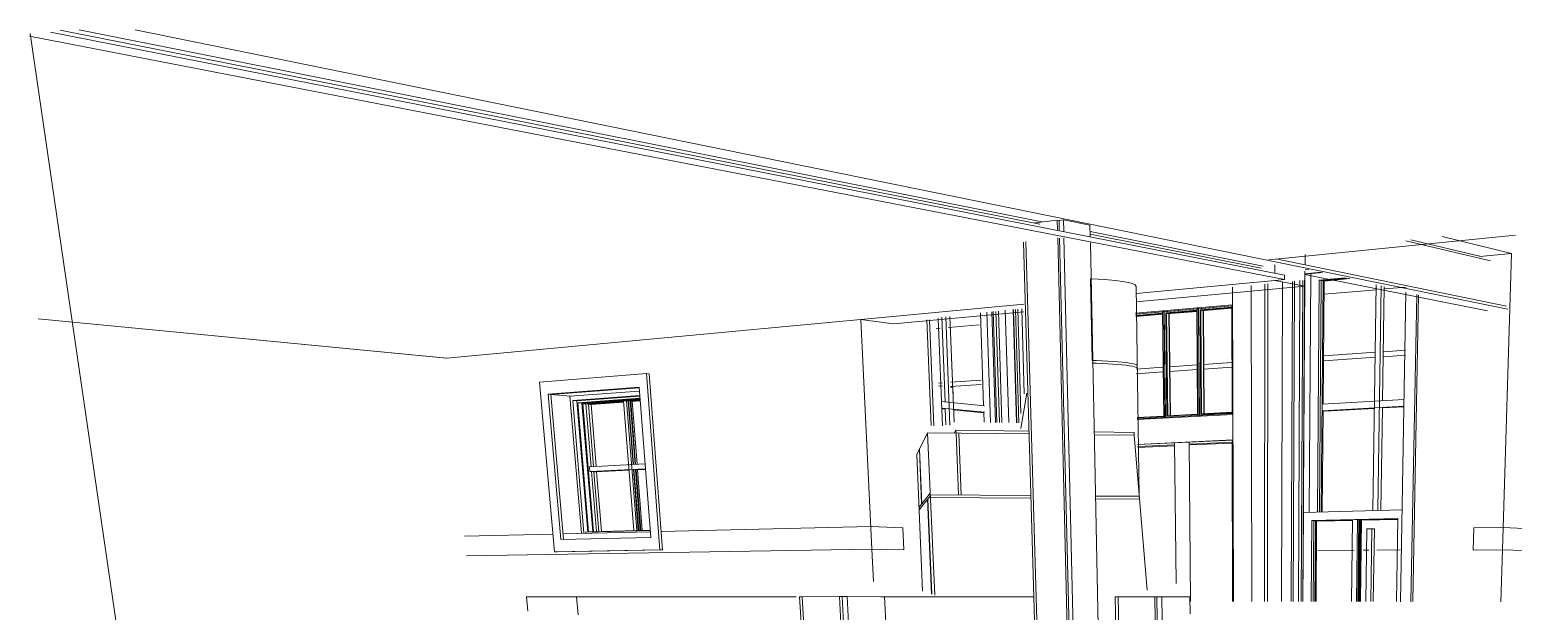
# Model space of a CAD drawing. Header units: inches. Extents: x 490.8 to 498.2, y -67.1 to -6.9.
# Drawn here: x 492.411 to 493.2, y -31.852 to -31.543 of the extents above; entities that cross this region are included whole.
import ezdxf

# ---------------------------------------------------------------- set-up
doc = ezdxf.new("R2010")
doc.units = ezdxf.units.IN
doc.header["$MEASUREMENT"] = 0
for name, color, linetype, lineweight in [('A-CLNG', 13, 'Continuous', 13), ('A-DOOR', 31, 'Continuous', 13), ('A-DOOR-FRAM', 31, 'Continuous', 9), ('A-GLAZ', 151, 'Continuous', 13), ('A-WALL', 113, 'Continuous', 13), ('A-WALL-PATT', 111, 'Continuous', 13), ('C-TOPO', 7, 'Continuous', 9), ('I-WALL', 2, 'Continuous', 13), ('L-SITE-WALL', 31, 'Continuous', 13), ('M-HVAC-CDFF', 50, 'Continuous', 9), ('Q-CASE', 31, 'Continuous', 9), ('Q-SPCQ', 91, 'Continuous', 9), ('S-BEAM', 12, 'Continuous', 9)]:
    doc.layers.add(name, color=color, linetype=linetype, lineweight=lineweight)

# ---------------------------------------------------------------- blocks, each defined once
blk = doc.blocks.new('FP_22-Kitchen_Entry')
at = {"layer": 'A-WALL-PATT', "lineweight": 9}
for p, q in [((-427.83726, -31.79513), (-427.83849, -31.76625)), ((-427.83722, -31.79508), (-427.83845, -31.76618)), ((-427.83576, -31.79323), (-427.83864, -31.79687)), ((-427.8357, -31.79461), (-427.83859, -31.79816)), ((-427.83269, -31.78934), (-427.83576, -31.79323)), ((-427.83576, -31.79323), (-427.83576, -31.79323)), ((-427.83262, -31.79083), (-427.8357, -31.79461)), ((-427.8357, -31.79461), (-427.8357, -31.79461)), ((-427.83197, -31.84309), (-427.83408, -31.79262)), ((-427.83192, -31.84311), (-427.83403, -31.79256))]:
    blk.add_line(p, q, dxfattribs=at)
blk = doc.blocks.new('FP_23-Kitchen_Entry')
at = {"layer": 'A-WALL-PATT', "lineweight": 9}
for p, q in [((-427.81757, -31.79035), (-427.81896, -31.75743)), ((-427.81616, -31.79036), (-427.81755, -31.75745)), ((-427.77935, -31.79063), (-427.83265, -31.79024)), ((-427.77931, -31.7921), (-427.83258, -31.79172)), ((-427.72142, -31.79106), (-427.74487, -31.79089)), ((-427.7213, -31.79252), (-427.74484, -31.79235)), ((-427.77674, -31.88025), (-427.79048, -31.88032)), ((-427.7767, -31.88167), (-427.79044, -31.88174)), ((-427.73418, -31.88005), (-427.74301, -31.88009)), ((-427.73415, -31.88146), (-427.74298, -31.88151))]:
    blk.add_line(p, q, dxfattribs=at)
blk = doc.blocks.new('FP_28-Kitchen_Entry')
at = {"layer": 'M-HVAC-CDFF'}
for p, q in [((-427.72317, -31.67936), (-427.72147, -31.79151)), ((-427.7267, -31.72026), (-427.72847, -31.72001)), ((-427.72668, -31.72168), (-427.72845, -31.72143)), ((-427.72523, -31.72054), (-427.7267, -31.72026)), ((-427.72521, -31.72195), (-427.72668, -31.72168)), ((-427.72406, -31.72082), (-427.72523, -31.72054)), ((-427.72404, -31.72223), (-427.72521, -31.72195)), ((-427.72315, -31.72113), (-427.72406, -31.72082)), ((-427.72406, -31.72082), (-427.72406, -31.72082)), ((-427.72313, -31.72254), (-427.72404, -31.72223)), ((-427.72404, -31.72223), (-427.72404, -31.72223)), ((-427.72263, -31.72145), (-427.72315, -31.72113)), ((-427.72261, -31.72285), (-427.72313, -31.72254))]:
    blk.add_line(p, q, dxfattribs=at)
blk = doc.blocks.new('FP_29-Kitchen_Entry')
at = {"layer": 'M-HVAC-CDFF'}
for p, q in [((-427.74648, -31.71887), (-427.74738, -31.67544)), ((-427.74431, -31.71892), (-427.74654, -31.71887)), ((-427.74428, -31.72036), (-427.74651, -31.72031)), ((-427.74124, -31.71903), (-427.74431, -31.71892)), ((-427.74121, -31.72046), (-427.74428, -31.72036)), ((-427.7383, -31.71917), (-427.74124, -31.71903)), ((-427.73827, -31.7206), (-427.74121, -31.72046)), ((-427.73551, -31.71934), (-427.7383, -31.71917)), ((-427.73549, -31.72077), (-427.73827, -31.7206)), ((-427.73293, -31.71954), (-427.73551, -31.71934)), ((-427.7329, -31.72096), (-427.73549, -31.72077)), ((-427.73057, -31.71976), (-427.73293, -31.71954)), ((-427.73054, -31.72118), (-427.7329, -31.72096)), ((-427.72847, -31.72001), (-427.73057, -31.71976)), ((-427.72845, -31.72143), (-427.73054, -31.72118))]:
    blk.add_line(p, q, dxfattribs=at)

msp = doc.modelspace()

# ---------------------------------------------------------------- linework, layer by layer
at = {"layer": 'A-CLNG'}
for p, q in [((493.07833, -31.67589), (492.4108, -31.54646)), ((492.42181, -31.54433), (493.07834, -31.67345)), ((493.06997, -31.66533), (493.20121, -31.65219)), ((493.07321, -31.67637), (493.07833, -31.67589)), ((493.07834, -31.67345), (493.07833, -31.67589)), ((492.4154, -31.69667), (492.63274, -31.71766)), ((492.63274, -31.71766), (492.85285, -31.69703))]:
    msp.add_line(p, q, dxfattribs=at)
at = {"layer": 'A-DOOR', "lineweight": 9}
for p, q in [((493.0506, -31.67986), (493.05116, -31.84693)), ((493.05063, -31.68921), (493.0506, -31.67986)), ((492.9991, -31.69373), (493.05063, -31.68921)), ((493.05083, -31.74752), (492.99997, -31.75031)), ((493.05087, -31.76111), (493.05083, -31.74752)), ((493.00017, -31.7635), (493.05087, -31.76111)), ((493.05087, -31.76113), (493.00017, -31.76352)), ((493.0198, -31.76375), (493.00018, -31.76466)), ((493.00019, -31.76507), (493.01981, -31.76416)), ((493.01979, -31.7626), (493.02059, -31.83741)), ((493.02828, -31.8469), (493.02753, -31.76223)), ((493.05043, -31.76233), (493.02789, -31.76337)), ((493.02821, -31.76377), (493.05037, -31.76275)), ((493.05066, -31.84692), (493.05037, -31.76264)), ((493.05072, -31.84692), (493.05043, -31.76221)), ((493.05087, -31.76137), (493.05057, -31.76184))]:
    msp.add_line(p, q, dxfattribs=at)
at = {"layer": 'A-DOOR'}
for p, q in [((493.05063, -31.68974), (492.99911, -31.69424)), ((492.99911, -31.69427), (493.01352, -31.69301)), ((492.99912, -31.69492), (493.01342, -31.69368)), ((492.99912, -31.69526), (493.01342, -31.69402)), ((493.01407, -31.7491), (493.0134, -31.69299)), ((493.01351, -31.6925), (493.01421, -31.69244)), ((493.01352, -31.69298), (493.01351, -31.6925)), ((493.0142, -31.74953), (493.01352, -31.693)), ((493.01421, -31.69244), (493.01421, -31.69292)), ((493.01422, -31.69294), (493.01488, -31.74949)), ((493.01433, -31.69294), (493.03178, -31.69141)), ((493.01499, -31.74905), (493.01433, -31.69291)), ((493.01513, -31.69353), (493.03166, -31.69209)), ((493.01576, -31.74853), (493.01513, -31.69353)), ((493.01554, -31.69383), (493.03166, -31.69243)), ((493.01554, -31.69415), (493.03166, -31.69275)), ((493.01617, -31.74826), (493.01554, -31.69383)), ((493.01742, -31.74816), (493.01681, -31.69369)), ((493.01694, -31.69406), (493.01755, -31.74815)), ((493.017, -31.69406), (493.01761, -31.74815)), ((493.03209, -31.74811), (493.03165, -31.69139)), ((493.03177, -31.6909), (493.03248, -31.69084)), ((493.03222, -31.74854), (493.03177, -31.6909)), ((493.03248, -31.69084), (493.03292, -31.7485)), ((493.0326, -31.69134), (493.05042, -31.68978)), ((493.03303, -31.74805), (493.0326, -31.69131)), ((493.0334, -31.69194), (493.05029, -31.69047)), ((493.03381, -31.74753), (493.0334, -31.69194)), ((493.03382, -31.69224), (493.05029, -31.69081)), ((493.03382, -31.69256), (493.05029, -31.69114)), ((493.03422, -31.74726), (493.03382, -31.69224)), ((493.03546, -31.74716), (493.03508, -31.6921)), ((493.03521, -31.69244), (493.03558, -31.74715)), ((493.03526, -31.69243), (493.03563, -31.74714)), ((493.05049, -31.74709), (493.05029, -31.68976)), ((493.05042, -31.68927), (493.05063, -31.68925)), ((493.05042, -31.68975), (493.05042, -31.68927)), ((493.05062, -31.74753), (493.05042, -31.68978)), ((492.99912, -31.69557), (493.01342, -31.69433)), ((492.99995, -31.74916), (493.01407, -31.74838)), ((492.99995, -31.74941), (493.01408, -31.74863)), ((492.99996, -31.74988), (493.05083, -31.74708)), ((493.01576, -31.74853), (493.03209, -31.74763)), ((493.01617, -31.74826), (493.03208, -31.74738)), ((493.03381, -31.74753), (493.05048, -31.74661)), ((493.03422, -31.74726), (493.05048, -31.74636))]:
    msp.add_line(p, q, dxfattribs=at)
at = {"layer": 'A-DOOR', "lineweight": 9}
for points in [[(493.0504, -31.76253, 0), (493.05038, -31.76258, 0), (493.05037, -31.76262, 0), (493.05037, -31.76265, 0)], [(493.05057, -31.76184, 0), (493.0505, -31.76196, 0), (493.05045, -31.76208, 0), (493.05043, -31.76218, 0), (493.05043, -31.7622, 0)]]:
    msp.add_polyline3d(points, dxfattribs=at)
at = {"layer": 'A-DOOR-FRAM'}
for p, q in [((493.06764, -31.84698), (493.06774, -31.67831)), ((493.0694, -31.67811), (493.06924, -31.84695)), ((493.06064, -31.67897), (493.06082, -31.84697))]:
    msp.add_line(p, q, dxfattribs=at)
at = {"layer": 'A-GLAZ', "lineweight": 9}
for p, q in [((493.09126, -31.67053), (493.08929, -31.67072)), ((493.07717, -31.67742), (493.07671, -31.84698)), ((493.08191, -31.84698), (493.08258, -31.67691)), ((493.0829, -31.84696), (493.08361, -31.67679)), ((493.08361, -31.67679), (493.0829, -31.84696)), ((493.08649, -31.67645), (493.08566, -31.84692)), ((493.09221, -31.67269), (493.09142, -31.79943)), ((493.09589, -31.79932), (493.09679, -31.67614)), ((493.09679, -31.67614), (493.11054, -31.67487)), ((493.09679, -31.67614), (493.09779, -31.67634)), ((493.09779, -31.67634), (493.09688, -31.79928)), ((493.11154, -31.67507), (493.09779, -31.67634)), ((493.0988, -31.67654), (493.09779, -31.67634)), ((493.09779, -31.67634), (493.0988, -31.67654)), ((493.09785, -31.79923), (493.0988, -31.67654)), ((493.0988, -31.67654), (493.09785, -31.79923)), ((493.0988, -31.67654), (493.11254, -31.67527)), ((493.11254, -31.67527), (493.0988, -31.67654)), ((493.14289, -31.68255), (493.13995, -31.84705)), ((493.14553, -31.84705), (493.14866, -31.68388)), ((493.14964, -31.68408), (493.14647, -31.84704)), ((492.91649, -31.69356), (492.91818, -31.74286)), ((492.92182, -31.75176), (492.91986, -31.69325)), ((492.9234, -31.69288), (492.92533, -31.7518)), ((492.92533, -31.7518), (492.9234, -31.69288)), ((492.92667, -31.75183), (492.92476, -31.69275)), ((492.92611, -31.69263), (492.92801, -31.75186)), ((492.93159, -31.75186), (492.92972, -31.6922)), ((492.93803, -31.74704), (492.93638, -31.69156)), ((492.93988, -31.73651), (492.93856, -31.6914)), ((492.89035, -31.75351), (492.88805, -31.69731)), ((492.88945, -31.69719), (492.89174, -31.75355)), ((492.89632, -31.75355), (492.89407, -31.69664)), ((492.73886, -31.7258), (492.68197, -31.73044)), ((492.68197, -31.73044), (492.69, -31.82048)), ((492.68658, -31.73684), (492.73507, -31.73312)), ((492.688, -31.73696), (492.73507, -31.73336)), ((492.73507, -31.73336), (492.688, -31.73696)), ((492.73507, -31.73312), (492.74121, -31.8129)), ((492.74598, -31.81951), (492.73886, -31.7258)), ((492.74028, -31.72594), (492.73886, -31.7258)), ((492.74028, -31.72594), (492.74735, -31.81954)), ((492.69339, -31.81394), (492.68658, -31.73684)), ((492.68658, -31.73684), (492.688, -31.73696)), ((492.69477, -31.81389), (492.688, -31.73696)), ((492.688, -31.73696), (492.69842, -31.73785)), ((492.688, -31.73696), (492.69477, -31.81389)), ((492.69819, -31.73787), (492.73508, -31.7351)), ((492.69819, -31.73787), (492.70442, -31.81064)), ((492.69965, -31.74013), (492.73526, -31.73751)), ((492.70566, -31.81061), (492.69965, -31.74013)), ((492.70188, -31.74032), (492.69965, -31.74013)), ((492.73526, -31.73787), (492.70188, -31.74032)), ((492.70188, -31.74032), (492.70779, -31.81006)), ((492.70231, -31.74136), (492.73535, -31.73896)), ((492.70812, -31.80992), (492.70231, -31.74136)), ((492.70453, -31.74154), (492.70231, -31.74136)), ((492.73535, -31.73931), (492.70453, -31.74154)), ((492.70453, -31.74154), (492.71028, -31.80983)), ((492.70501, -31.74183), (492.73537, -31.73964)), ((492.72668, -31.74052), (492.70661, -31.74196)), ((492.70799, -31.74208), (492.72668, -31.74074)), ((492.70799, -31.74208), (492.72668, -31.74074)), ((492.72668, -31.74074), (492.70799, -31.74208)), ((492.72668, -31.74096), (492.70943, -31.7422)), ((492.73537, -31.7399), (492.72912, -31.74034)), ((492.73023, -31.74048), (492.73537, -31.74011)), ((492.73023, -31.74048), (492.73537, -31.74011)), ((492.73537, -31.74011), (492.73023, -31.74048)), ((492.73537, -31.74034), (492.73133, -31.74063)), ((492.71072, -31.80981), (492.70501, -31.74183)), ((492.70501, -31.74183), (492.70661, -31.74196)), ((492.70661, -31.74196), (492.70939, -31.77525)), ((492.70799, -31.74208), (492.70661, -31.74196)), ((492.70661, -31.74196), (492.70799, -31.74208)), ((492.71075, -31.77516), (492.70799, -31.74208)), ((492.71075, -31.77516), (492.70799, -31.74208)), ((492.70943, -31.7422), (492.70799, -31.74208)), ((492.70799, -31.74208), (492.71075, -31.77516)), ((492.70943, -31.7422), (492.71216, -31.77507)), ((492.9183, -31.74637), (492.91849, -31.75168)), ((492.70961, -31.77789), (492.71228, -31.80975)), ((492.71363, -31.80969), (492.71098, -31.77796)), ((492.71363, -31.80969), (492.71098, -31.77796)), ((492.71098, -31.77796), (492.71363, -31.80969)), ((492.7124, -31.77797), (492.71503, -31.80963)), ((493.08836, -31.79957), (493.08811, -31.8469)), ((493.14084, -31.79826), (493.08836, -31.79957)), ((493.09253, -31.84691), (493.09281, -31.80396)), ((493.09281, -31.80396), (493.13864, -31.80293)), ((493.0938, -31.80401), (493.09281, -31.80396)), ((493.0938, -31.80401), (493.09351, -31.84689)), ((493.11448, -31.80355), (493.0938, -31.80401)), ((493.09478, -31.80406), (493.0938, -31.80401)), ((493.09478, -31.80406), (493.0938, -31.80401)), ((493.09478, -31.80406), (493.09448, -31.84688)), ((493.09448, -31.84688), (493.09478, -31.80406)), ((493.09448, -31.84688), (493.09478, -31.80406)), ((493.11448, -31.80362), (493.09478, -31.80406)), ((493.09478, -31.80406), (493.11448, -31.80362)), ((493.09478, -31.80406), (493.11448, -31.80362)), ((493.09532, -31.80408), (493.09478, -31.80406)), ((493.09532, -31.80408), (493.09502, -31.84687)), ((493.11448, -31.80365), (493.09532, -31.80408)), ((493.13864, -31.803), (493.11777, -31.80347)), ((493.13864, -31.80307), (493.11854, -31.80352)), ((493.11854, -31.80352), (493.13864, -31.80307)), ((493.11854, -31.80352), (493.13864, -31.80307)), ((493.13864, -31.80311), (493.11927, -31.80355)), ((493.13864, -31.80293), (493.13787, -31.84696)), ((492.70656, -31.81011), (492.74077, -31.80928)), ((492.7066, -31.81058), (492.70656, -31.81011)), ((492.74075, -31.80912), (492.70812, -31.80992)), ((492.69, -31.82048), (492.74598, -31.81951)), ((492.69139, -31.82051), (492.69, -31.82048)), ((492.74735, -31.81954), (492.69139, -31.82051)), ((492.74121, -31.8129), (492.69339, -31.81394)), ((492.74735, -31.81954), (492.74598, -31.81951))]:
    msp.add_line(p, q, dxfattribs=at)
at = {"layer": 'A-GLAZ'}
for p, q in [((493.08718, -31.84692), (493.08807, -31.6763)), ((493.08796, -31.8469), (493.08889, -31.6762)), ((493.08811, -31.8469), (493.08904, -31.67619)), ((493.08928, -31.67281), (493.09769, -31.67201)), ((493.08928, -31.67305), (493.0985, -31.67218)), ((493.09785, -31.79923), (493.0988, -31.67654)), ((493.0988, -31.67654), (493.11254, -31.67527)), ((493.0988, -31.67654), (493.09935, -31.67665)), ((493.09935, -31.67665), (493.09884, -31.74205)), ((493.11308, -31.67538), (493.09935, -31.67665)), ((493.12696, -31.67861), (493.12526, -31.79855)), ((493.12799, -31.79848), (493.12976, -31.67926)), ((493.13133, -31.67957), (493.13041, -31.74026)), ((492.9246, -31.75178), (492.92266, -31.69295)), ((492.9234, -31.69288), (492.92533, -31.7518)), ((492.93576, -31.75196), (492.93393, -31.69182)), ((492.93587, -31.75196), (492.93405, -31.6918)), ((492.93514, -31.6917), (492.93695, -31.75198)), ((492.89772, -31.7408), (492.89597, -31.69591)), ((492.89814, -31.69571), (492.90035, -31.75317)), ((492.9025, -31.75167), (492.90035, -31.69545)), ((492.7283, -31.74027), (492.72668, -31.74039)), ((492.72668, -31.74039), (492.73212, -31.80928)), ((492.73372, -31.80924), (492.7283, -31.74027)), ((492.7283, -31.74027), (492.72912, -31.74035)), ((492.72912, -31.74035), (492.73178, -31.77417)), ((492.7294, -31.74037), (492.72912, -31.74039)), ((492.73205, -31.77415), (492.7294, -31.74037)), ((492.7294, -31.74037), (492.73023, -31.74044)), ((492.73023, -31.74044), (492.73286, -31.77409)), ((492.7305, -31.74046), (492.73023, -31.74048)), ((492.73313, -31.77407), (492.7305, -31.74046)), ((492.7305, -31.74046), (492.73133, -31.74053)), ((492.73133, -31.74053), (492.73394, -31.77402)), ((492.91865, -31.74291), (492.89568, -31.74064)), ((493.1419, -31.73965), (493.09834, -31.7421)), ((492.89582, -31.74415), (492.91877, -31.74634)), ((492.89787, -31.74468), (492.89582, -31.74448)), ((492.8982, -31.75312), (492.89787, -31.74468)), ((492.91829, -31.74663), (492.90223, -31.7451)), ((493.09834, -31.7421), (493.09831, -31.74556)), ((493.09831, -31.74556), (493.14184, -31.74318)), ((493.09831, -31.74556), (493.09989, -31.74574)), ((493.09881, -31.7456), (493.09839, -31.79921)), ((493.12603, -31.74432), (493.09989, -31.74574)), ((493.13035, -31.74408), (493.12953, -31.79841)), ((493.14184, -31.74346), (493.13035, -31.74408)), ((492.738, -31.77388), (492.70858, -31.77531)), ((492.70858, -31.77531), (492.70879, -31.77784)), ((492.70879, -31.77784), (492.7382, -31.77647)), ((492.70962, -31.77789), (492.70879, -31.77784)), ((492.72956, -31.77696), (492.70962, -31.77789)), ((492.70989, -31.7779), (492.72956, -31.77698)), ((492.71071, -31.77795), (492.70989, -31.7779)), ((492.72955, -31.77707), (492.71071, -31.77795)), ((492.71098, -31.77796), (492.72955, -31.7771)), ((492.7118, -31.77801), (492.71098, -31.77796)), ((492.72955, -31.77718), (492.7118, -31.77801)), ((492.73819, -31.77655), (492.73199, -31.77684)), ((492.73199, -31.77687), (492.73819, -31.77658)), ((492.73199, -31.77684), (492.73452, -31.8092)), ((492.73479, -31.80919), (492.73226, -31.77686)), ((492.73819, -31.77667), (492.73308, -31.7769)), ((492.73308, -31.77693), (492.73819, -31.77669)), ((492.73308, -31.7769), (492.7356, -31.80916)), ((492.73587, -31.80915), (492.73335, -31.77692)), ((492.73818, -31.77678), (492.73417, -31.77696)), ((492.73417, -31.77696), (492.73667, -31.80911)), ((493.09508, -31.84676), (493.09538, -31.80424)), ((493.09532, -31.80408), (493.11448, -31.80365)), ((493.11448, -31.80387), (493.09532, -31.8043)), ((493.11447, -31.8035), (493.11397, -31.84693)), ((493.11719, -31.80344), (493.11447, -31.8035)), ((493.11665, -31.84693), (493.11719, -31.80344)), ((493.11719, -31.80344), (493.11777, -31.80347)), ((493.11777, -31.80347), (493.11723, -31.84692)), ((493.11742, -31.84691), (493.11796, -31.80348)), ((493.11796, -31.80348), (493.11777, -31.80349)), ((493.11796, -31.80348), (493.11854, -31.80351)), ((493.11854, -31.80351), (493.118, -31.8469)), ((493.11819, -31.8469), (493.11874, -31.80352)), ((493.11874, -31.80352), (493.11854, -31.80352)), ((493.11874, -31.80352), (493.11932, -31.80355)), ((493.11932, -31.80355), (493.11876, -31.84689)), ((493.11927, -31.80355), (493.13864, -31.80311)), ((493.13865, -31.80333), (493.11932, -31.80376)), ((493.12199, -31.80834), (493.12147, -31.84692)), ((493.12472, -31.80828), (493.12199, -31.80834)), ((493.12418, -31.84692), (493.12472, -31.80828)), ((493.12472, -31.80828), (493.12607, -31.80834)), ((493.12607, -31.80834), (493.12551, -31.84689))]:
    msp.add_line(p, q, dxfattribs=at)
at = {"layer": 'A-WALL'}
for p, q in [((492.49305, -32.10676), (492.41106, -31.54518)), ((493.18283, -31.66357), (493.14542, -31.65473)), ((493.16215, -31.65303), (493.19909, -31.66202)), ((493.08922, -31.66257), (493.08919, -31.66785)), ((493.18216, -31.66363), (493.19909, -31.66202)), ((493.19909, -31.66202), (493.19426, -31.81946)), ((493.07322, -31.67228), (493.07322, -31.66811)), ((493.18216, -31.66363), (493.18216, -31.66344)), ((492.99931, -31.6833), (493.07321, -31.67637)), ((493.07321, -31.67637), (493.08912, -31.67943)), ((493.08917, -31.67133), (493.08912, -31.67943)), ((493.08912, -31.67943), (492.99933, -31.68762)), ((492.85285, -31.69703), (492.93966, -31.68889)), ((492.93968, -31.69306), (492.87036, -31.69939)), ((492.85885, -31.81917), (492.85285, -31.69703)), ((492.85285, -31.69703), (492.87036, -31.69939)), ((492.88275, -31.76891), (492.8884, -31.75725)), ((492.89227, -31.84365), (492.8884, -31.75725)), ((492.8884, -31.75725), (492.94222, -31.75789)), ((492.97697, -31.7583), (492.99839, -31.75855)), ((492.99839, -31.75855), (493.00527, -31.84102)), ((492.8857, -31.84152), (492.88275, -31.76891)), ((492.87525, -31.80774), (492.87578, -31.81957)), ((493.17862, -31.81967), (493.17894, -31.80787)), ((492.64308, -31.82268), (492.85885, -31.81917)), ((492.87578, -31.81957), (492.85885, -31.81917)), ((493.19426, -31.81946), (493.17862, -31.81967)), ((493.19426, -31.81946), (493.27834, -31.82229))]:
    msp.add_line(p, q, dxfattribs=at)
at = {"layer": 'C-TOPO'}
for p, q in [((493.11542, -31.81974), (493.09595, -31.81998)), ((493.12316, -31.81964), (493.12036, -31.81968)), ((493.14007, -31.81943), (493.12732, -31.81959))]:
    msp.add_line(p, q, dxfattribs=at)
at = {"layer": 'I-WALL'}
msp.add_line((492.63253, -31.71768), (492.4154, -31.69672), dxfattribs=at)
at = {"layer": 'L-SITE-WALL'}
for p, q in [((492.68915, -31.81118), (492.64203, -31.81231)), ((492.74096, -31.80995), (492.69452, -31.81106)), ((492.85826, -31.80715), (492.74662, -31.80981)), ((492.85826, -31.80715), (492.87525, -31.80774)), ((493.17894, -31.80787), (493.19463, -31.80757)), ((493.27835, -31.81171), (493.19463, -31.80757)), ((492.85969, -31.83636), (492.85885, -31.81917)), ((493.19426, -31.81946), (493.19341, -31.84709))]:
    msp.add_line(p, q, dxfattribs=at)
at = {"layer": 'M-HVAC-CDFF'}
for points in [[(492.97509, -31.67545, 0), (492.97587, -31.67547, 0), (492.98249, -31.67579, 0), (492.98842, -31.67631, 0), (492.99331, -31.67699, 0)], [(492.99331, -31.67699, 0), (492.99686, -31.67779, 0), (492.99889, -31.67866, 0), (492.9993, -31.67955, 0)]]:
    msp.add_polyline3d(points, dxfattribs=at)
at = {"layer": 'Q-CASE'}
for p, q in [((492.94551, -31.64568), (492.9574, -31.64426)), ((492.9574, -31.64426), (492.95838, -31.64446)), ((492.9574, -31.64426), (492.95753, -31.64956)), ((492.95838, -31.64446), (492.96071, -31.64418)), ((492.95851, -31.64975), (492.95838, -31.64446)), ((492.96071, -31.64418), (492.97481, -31.64704)), ((492.96086, -31.65029), (492.96071, -31.64418)), ((492.95764, -31.65368), (492.96501, -31.95321)), ((492.96593, -31.95408), (492.95861, -31.65387)), ((492.96816, -31.9562), (492.96094, -31.6536)), ((492.97493, -31.65306), (492.97481, -31.64704)), ((492.94754, -31.93652), (492.93946, -31.65604)), ((492.94879, -31.93773), (492.94075, -31.6556)), ((492.98146, -31.96875), (492.975, -31.65632)), ((493.12716, -31.68126), (493.09942, -31.68371)), ((493.14294, -31.67987), (493.13156, -31.68087)), ((492.89512, -31.70177), (492.89304, -31.70195)), ((492.91587, -31.69994), (492.89955, -31.70138)), ((493.12668, -31.71453), (493.09916, -31.71647)), ((493.09916, -31.71906), (493.12667, -31.71716)), ((493.13104, -31.71686), (493.14265, -31.71606)), ((493.14266, -31.7134), (493.13105, -31.71422)), ((493.01356, -31.7225), (492.9993, -31.7235)), ((492.99931, -31.72595), (493.01357, -31.72496)), ((493.03176, -31.72121), (493.01713, -31.72225)), ((493.01713, -31.72472), (493.03177, -31.72371)), ((493.05034, -31.71991), (493.03533, -31.72096)), ((493.03534, -31.72346), (493.05035, -31.72243)), ((492.89626, -31.73076), (492.89419, -31.7309)), ((492.89421, -31.73228), (492.89628, -31.7325)), ((492.91688, -31.72931), (492.90066, -31.73045)), ((492.90068, -31.73275), (492.9169, -31.73164)), ((492.90069, -31.73297), (492.90184, -31.73309)), ((492.90202, -31.73774), (492.90184, -31.73309)), ((492.90241, -31.74811), (492.90217, -31.74164)), ((492.9027, -31.75717), (492.90349, -31.75594)), ((492.90349, -31.75594), (492.94217, -31.7564)), ((492.90349, -31.75594), (492.90355, -31.75743)), ((492.97694, -31.75682), (492.99834, -31.75708)), ((492.99834, -31.75708), (492.99836, -31.75855)), ((492.67507, -31.84444), (492.70176, -31.84443)), ((492.67507, -31.84444), (492.67579, -31.85213)), ((492.70176, -31.84443), (492.81845, -31.84448)), ((492.70261, -31.85413), (492.70176, -31.84443)), ((492.82038, -31.84439), (492.82164, -31.84439)), ((492.83159, -32.03576), (492.82038, -31.84439)), ((492.82166, -31.84439), (492.84153, -31.84438)), ((492.83284, -32.0363), (492.82166, -31.84439)), ((492.84153, -31.84438), (492.84291, -31.84438)), ((492.84153, -31.84438), (492.85192, -32.03865)), ((492.84291, -31.84438), (492.84566, -31.84438)), ((492.85323, -32.03842), (492.84291, -31.84438)), ((492.84566, -31.84438), (492.86549, -31.84439)), ((492.85587, -32.03874), (492.84566, -31.84438)), ((492.86362, -31.84449), (492.9448, -31.84452)), ((492.86631, -31.86151), (492.86549, -31.84439)), ((492.98827, -31.84445), (492.98984, -31.84445)), ((492.99074, -31.97873), (492.98827, -31.84445)), ((492.98985, -31.84445), (493.00935, -31.84444)), ((492.9923, -31.98023), (492.98985, -31.84445)), ((493.00935, -31.84444), (493.01039, -31.84444)), ((493.00935, -31.84444), (493.01141, -31.99848)), ((493.01039, -31.84444), (493.01308, -31.84444)), ((493.01242, -31.99943), (493.01039, -31.84444)), ((493.01308, -31.84444), (493.02801, -31.84445)), ((493.01505, -32.00194), (493.01308, -31.84444)), ((493.02809, -31.85359), (493.02801, -31.84445))]:
    msp.add_line(p, q, dxfattribs=at)
at = {"layer": 'Q-SPCQ'}
msp.add_line((492.93801, -31.75508), (492.94129, -31.73621), dxfattribs=at)
at = {"layer": 'S-BEAM'}
for p, q in [((492.94812, -31.64648), (492.42705, -31.54328)), ((492.43713, -31.54307), (492.94922, -31.64524)), ((493.1971, -31.69168), (492.46685, -31.54307)), ((492.97483, -31.65035), (493.06696, -31.66873)), ((493.0659, -31.6698), (492.97485, -31.65177)), ((493.14282, -31.65524), (493.18787, -31.66583)), ((493.07363, -31.66481), (493.1964, -31.69004)), ((493.08916, -31.67316), (493.18632, -31.69254))]:
    msp.add_line(p, q, dxfattribs=at)

# ---------------------------------------------------------------- block references
at = {"layer": 'A-WALL', "lineweight": 9}
for name in ['FP_23-Kitchen_Entry', 'FP_22-Kitchen_Entry']:
    msp.add_blockref(name, (920.72253, 0), dxfattribs=at)
at = {"layer": 'M-HVAC-CDFF'}
for name in ['FP_29-Kitchen_Entry', 'FP_28-Kitchen_Entry']:
    msp.add_blockref(name, (920.72253, 0), dxfattribs=at)

doc.saveas('drawing.dxf')
